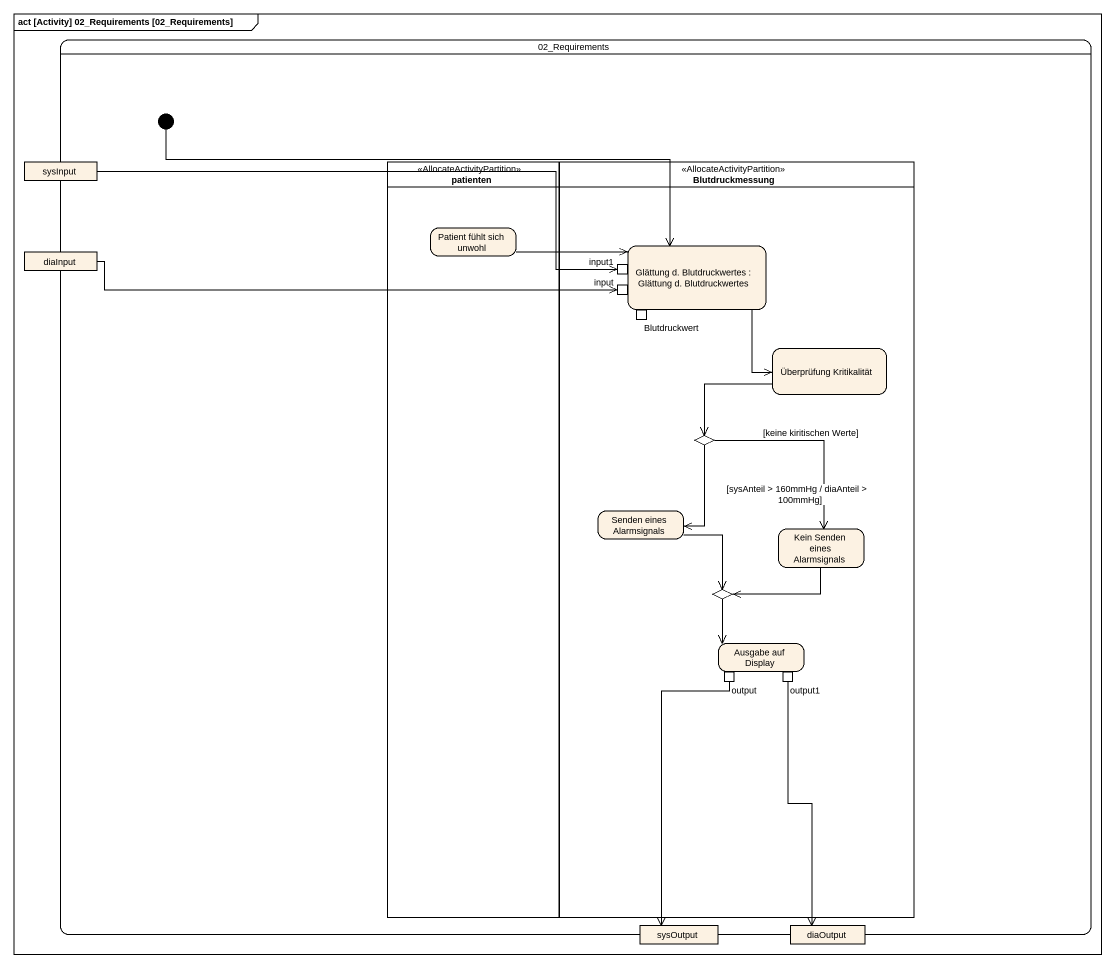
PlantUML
@startuml
mainframe act [Activity] 02_Requirements [02_Requirements]
hide empty description
state "02_Requirements" as s02_Requirements {
  state initial1 <<start>>
  state sysInput <<object>>
  state patienten <<AllocateActivityPartition>> {
    state "Patient fühlt sich unwohl" as Patient_fühlt_sich_unwohl
  }
  state Blutdruckmessung <<AllocateActivityPartition>> {
    state "Glättung d. Blutdruckwertes : Glättung d. Blutdruckwertes" as Glättung_d_Blutdruckwertes {
      state input <<inputPin>>
      state input1 <<inputPin>>
      state Blutdruckwert <<outputPin>>
    }
    state "Überprüfung Kritikalität" as Überprüfung_Kritikalität
    state choice1 <<choice>>
    state "Senden eines Alarmsignals" as Senden_eines_Alarmsignals
    state "Kein Senden eines Alarmsignals" as Kein_Senden_eines
    state choice2 <<choice>>
    state "Ausgabe auf Display" as Ausgabe_auf_Display {
      state output <<outputPin>>
      state output1 <<outputPin>>
    }
  }
  state diaInput <<object>>
  state sysOutput <<object>>
  state diaOutput <<object>>
}
initial1 -right-> Glättung_d_Blutdruckwertes
sysInput -right-> input1
Patient_fühlt_sich_unwohl -right-> Glättung_d_Blutdruckwertes
Glättung_d_Blutdruckwertes --> Überprüfung_Kritikalität
diaInput -right-> input
Überprüfung_Kritikalität -left-> choice1
choice1 --> Senden_eines_Alarmsignals : [sysAnteil > 160mmHg / diaAnteil > 100mmHg]
choice1 --> Kein_Senden_eines : [keine kiritischen Werte]
Senden_eines_Alarmsignals --> choice2
Kein_Senden_eines -left-> choice2
choice2 --> Ausgabe_auf_Display
output --> sysOutput
output1 --> diaOutput
@enduml
